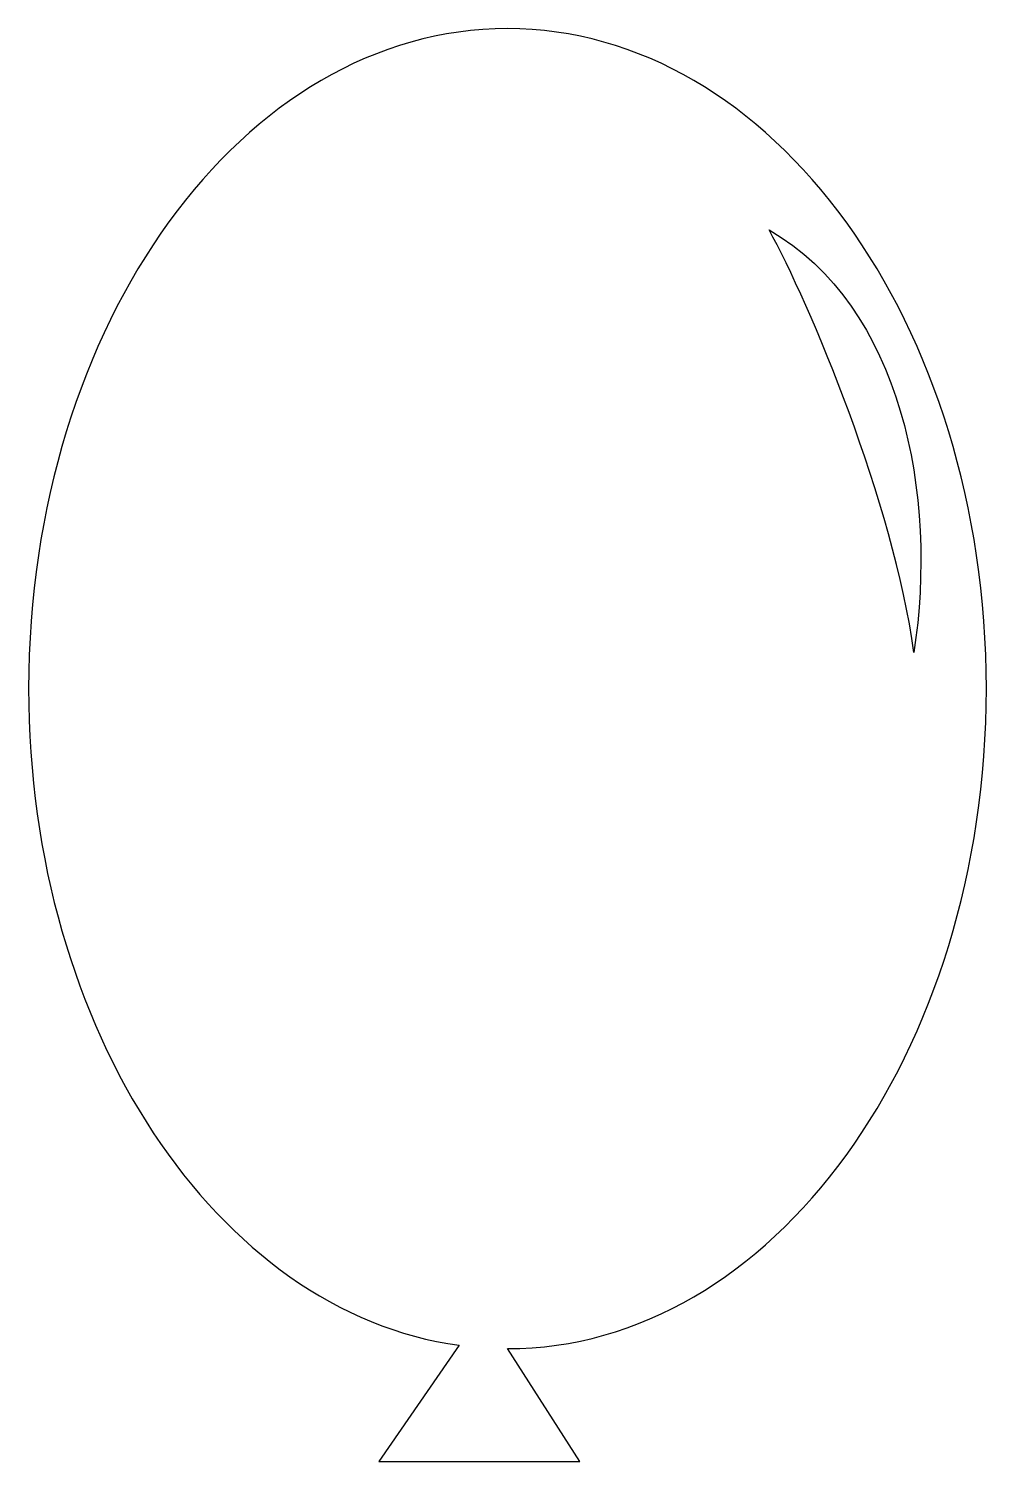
# Model space of a CAD drawing. Header units: centimetres. Extents: x -5.2 to 5.2, y -7.8 to 7.8.
import ezdxf

# ---------------------------------------------------------------- set-up
doc = ezdxf.new("R2010")
doc.units = ezdxf.units.CM
doc.header["$MEASUREMENT"] = 0
doc.layers.add('Camada 1', color=7, linetype='Continuous')

msp = doc.modelspace()

# ---------------------------------------------------------------- linework, layer by layer
at = {"layer": 'Camada 1'}
for points, knots in [([(0.79101, -7.82332), (0.79101, -7.82332), (-1.40641, -7.82332), (-1.40641, -7.82332), (-1.40641, -7.82332), (-1.40641, -7.82332), (-0.52799, -6.55626), (-0.52799, -6.55626), (-0.52799, -6.55626), (-3.16869, -6.1914), (-5.23022, -3.11987), (-5.23022, 0.61535), (-5.23022, 0.61535), (-5.23022, 4.59622), (-2.88855, 7.82332), (-0.00004, 7.82332), (-0.00004, 7.82332), (2.88847, 7.82332), (5.23022, 4.59622), (5.23022, 0.61536), (5.23022, 0.61536), (5.23022, -3.3655), (2.88847, -6.5926), (-0.00004, -6.5926), (-0.00004, -6.5926), (-0.00004, -6.5926), (0.79101, -7.82332), (0.79101, -7.82332)], [0, 0, 0, 0, 0.125, 0.125, 0.125, 0.125, 0.25, 0.25, 0.25, 0.25, 0.375, 0.375, 0.375, 0.375, 0.5, 0.5, 0.5, 0.5, 0.625, 0.625, 0.625, 0.625, 0.75, 0.75, 0.75, 0.75, 1, 1, 1, 1]), ([(4.4389, 1.01085), (4.70274, 2.72498), (4.30724, 4.79074), (2.8568, 5.62582), (2.8568, 5.62582), (3.2963, 4.83464), (4.21927, 2.63704), (4.4389, 1.01085)], [0, 0, 0, 0, 0.33333333, 0.33333333, 0.33333333, 0.33333333, 1, 1, 1, 1])]:
    msp.add_open_spline(points, degree=3, knots=knots, dxfattribs=at)

doc.saveas('drawing.dxf')
